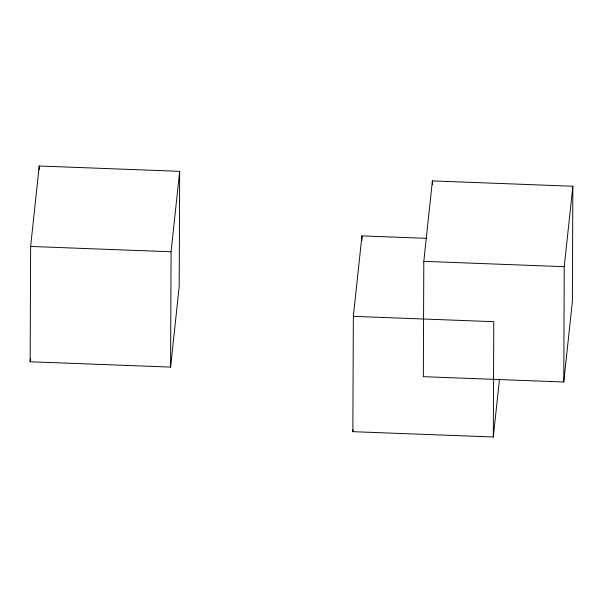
<?xml version="1.0" encoding="UTF-8"?>
<svg xmlns="http://www.w3.org/2000/svg" width="603" height="603" viewBox="0 0 603 603"><rect width="100%" height="100%" fill="white"/><g stroke="black" fill="none" stroke-linecap="round" stroke-linejoin="round"><path stroke-width="0.9" d="M30.15 361.777L30.632 246.454L39.233 166.006L179.671 171.327L179.189 286.644L170.596 367.099L30.15 361.777L30.451 358.966M39.218 169.76L39.233 166.006M170.596 367.099L171.079 251.775L179.671 171.327M499.503 378.993L493.307 436.994L352.861 431.673L353.343 316.356L361.943 235.901L426.547 238.351M361.921 240.589L361.943 235.901M423.811 261.355L423.329 376.671L563.767 381.993L572.368 301.545L572.85 186.229L432.404 180.908L423.811 261.355L564.25 266.677L572.85 186.229M432.389 184.654L432.404 180.908M493.307 436.994L493.789 321.678L353.343 316.356M563.767 381.993L564.25 266.677M352.861 431.673L353.064 429.803M30.632 246.454L171.079 251.775"/></g></svg>
